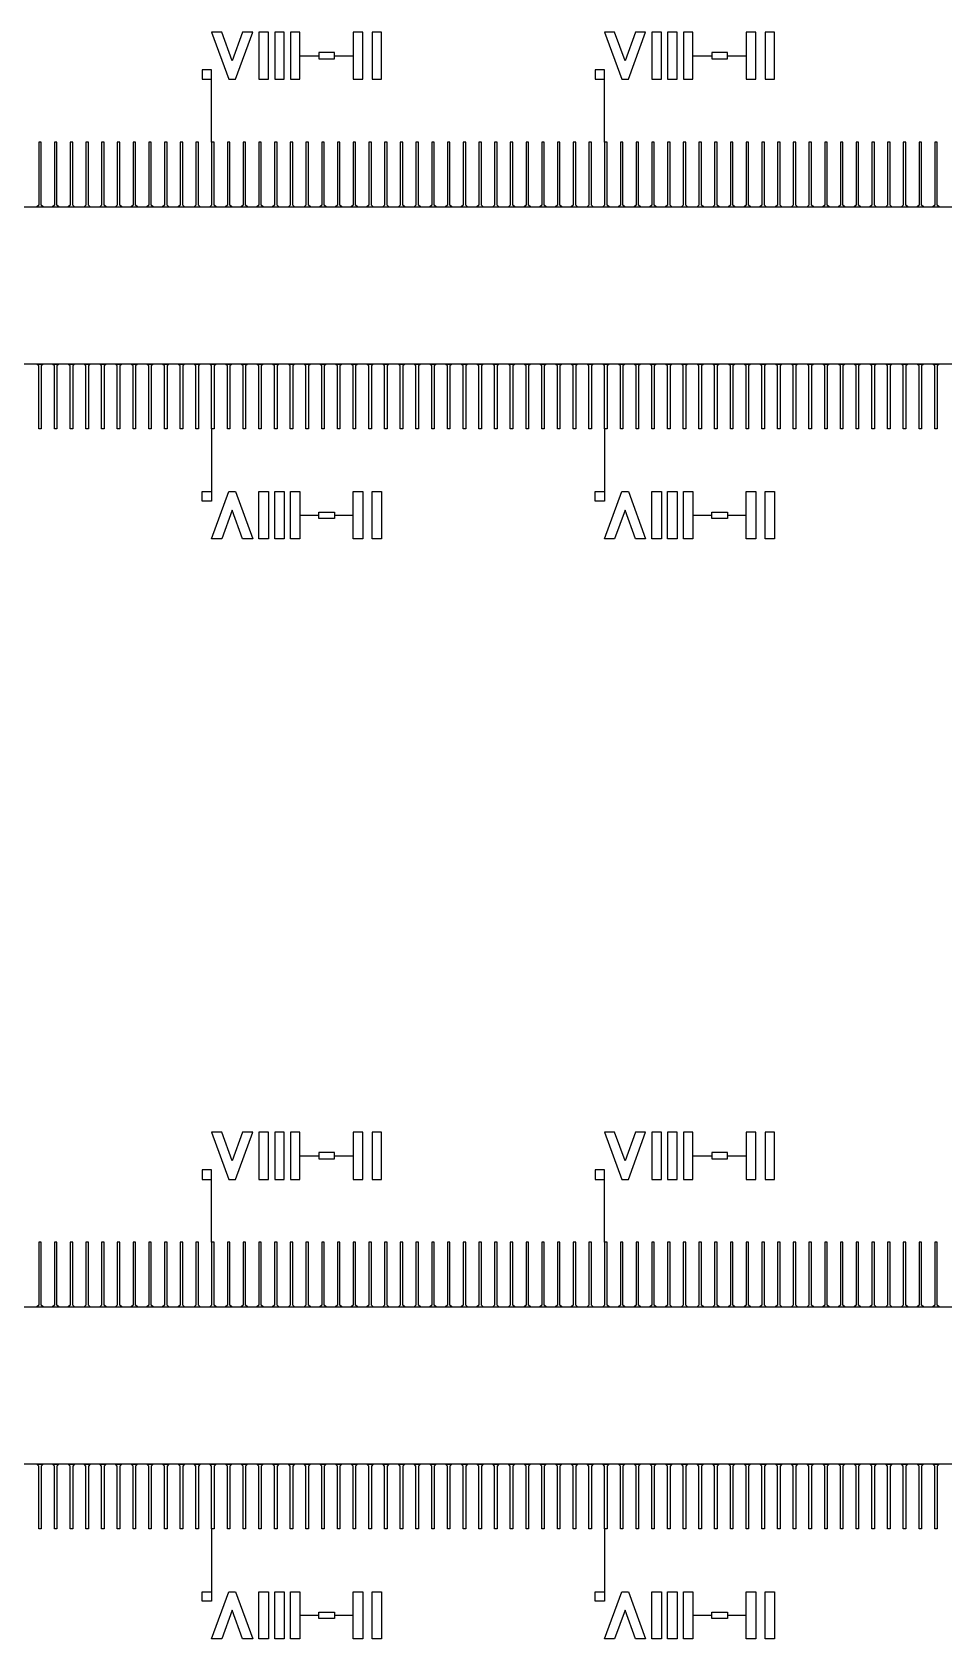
# Model space of a CAD drawing. Extents: x 135699 to 160699, y 112501 to 137501.
# Drawn here: x 148768 to 149058, y 130746 to 131257 of the extents above; entities that cross this region are included whole.
import ezdxf

# ---------------------------------------------------------------- set-up
doc = ezdxf.new("R2010")
doc.units = 13
doc.layers.add('0.8', color=30, linetype='Continuous')
doc.layers.add('Main', color=140, linetype='Continuous')
doc.layers.add('Write', color=7, linetype='Continuous', true_color=0x839eaa)

msp = doc.modelspace()

# ---------------------------------------------------------------- linework, layer by layer
for p, q in [((148852.73, 131249.41), (148858.73, 131249.41)), ((148863.73, 131249.41), (148869.73, 131249.41)), ((148977.73, 131249.41), (148983.73, 131249.41)), ((148988.73, 131249.41), (148994.73, 131249.41)), ((148824.68, 131221.91), (148824.68, 131241.91)), ((148949.68, 131221.91), (148949.68, 131241.91)), ((148824.68, 131130.71), (148824.68, 131110.71)), ((148949.68, 131130.71), (148949.68, 131110.71)), ((148852.73, 131103.21), (148858.73, 131103.21)), ((148863.73, 131103.21), (148869.73, 131103.21)), ((148977.73, 131103.21), (148983.73, 131103.21)), ((148988.73, 131103.21), (148994.73, 131103.21)), ((148852.73, 130899.41), (148858.73, 130899.41)), ((148863.73, 130899.41), (148869.73, 130899.41)), ((148977.73, 130899.41), (148983.73, 130899.41)), ((148988.73, 130899.41), (148994.73, 130899.41)), ((148824.68, 130871.91), (148824.68, 130891.91)), ((148949.68, 130871.91), (148949.68, 130891.91)), ((148824.68, 130780.71), (148824.68, 130760.71)), ((148949.68, 130780.71), (148949.68, 130760.71)), ((148852.73, 130753.21), (148858.73, 130753.21)), ((148863.73, 130753.21), (148869.73, 130753.21)), ((148977.73, 130753.21), (148983.73, 130753.21)), ((148988.73, 130753.21), (148994.73, 130753.21))]:
    msp.add_line(p, q)
at = {"layer": '0.8'}
for points in [[(148771.08, 131201.31), (148770.48, 131201.91), (148770.48, 131221.91), (148769.68, 131221.91), (148769.68, 131201.91), (148769.08, 131201.31)], [(148776.08, 131201.31), (148775.48, 131201.91), (148775.48, 131221.91), (148774.68, 131221.91), (148774.68, 131201.91), (148774.08, 131201.31)], [(148781.08, 131201.31), (148780.48, 131201.91), (148780.48, 131221.91), (148779.68, 131221.91), (148779.68, 131201.91), (148779.08, 131201.31)], [(148786.08, 131201.31), (148785.48, 131201.91), (148785.48, 131221.91), (148784.68, 131221.91), (148784.68, 131201.91), (148784.08, 131201.31)], [(148791.08, 131201.31), (148790.48, 131201.91), (148790.48, 131221.91), (148789.68, 131221.91), (148789.68, 131201.91), (148789.08, 131201.31)], [(148796.08, 131201.31), (148795.48, 131201.91), (148795.48, 131221.91), (148794.68, 131221.91), (148794.68, 131201.91), (148794.08, 131201.31)], [(148801.08, 131201.31), (148800.48, 131201.91), (148800.48, 131221.91), (148799.68, 131221.91), (148799.68, 131201.91), (148799.08, 131201.31)], [(148806.08, 131201.31), (148805.48, 131201.91), (148805.48, 131221.91), (148804.68, 131221.91), (148804.68, 131201.91), (148804.08, 131201.31)], [(148811.08, 131201.31), (148810.48, 131201.91), (148810.48, 131221.91), (148809.68, 131221.91), (148809.68, 131201.91), (148809.08, 131201.31)], [(148816.08, 131201.31), (148815.48, 131201.91), (148815.48, 131221.91), (148814.68, 131221.91), (148814.68, 131201.91), (148814.08, 131201.31)], [(148821.08, 131201.31), (148820.48, 131201.91), (148820.48, 131221.91), (148819.68, 131221.91), (148819.68, 131201.91), (148819.08, 131201.31)], [(148826.08, 131201.31), (148825.48, 131201.91), (148825.48, 131221.91), (148824.68, 131221.91), (148824.68, 131201.91), (148824.08, 131201.31)], [(148831.08, 131201.31), (148830.48, 131201.91), (148830.48, 131221.91), (148829.68, 131221.91), (148829.68, 131201.91), (148829.08, 131201.31)], [(148836.08, 131201.31), (148835.48, 131201.91), (148835.48, 131221.91), (148834.68, 131221.91), (148834.68, 131201.91), (148834.08, 131201.31)], [(148841.08, 131201.31), (148840.48, 131201.91), (148840.48, 131221.91), (148839.68, 131221.91), (148839.68, 131201.91), (148839.08, 131201.31)], [(148846.08, 131201.31), (148845.48, 131201.91), (148845.48, 131221.91), (148844.68, 131221.91), (148844.68, 131201.91), (148844.08, 131201.31)], [(148851.08, 131201.31), (148850.48, 131201.91), (148850.48, 131221.91), (148849.68, 131221.91), (148849.68, 131201.91), (148849.08, 131201.31)], [(148856.08, 131201.31), (148855.48, 131201.91), (148855.48, 131221.91), (148854.68, 131221.91), (148854.68, 131201.91), (148854.08, 131201.31)], [(148861.08, 131201.31), (148860.48, 131201.91), (148860.48, 131221.91), (148859.68, 131221.91), (148859.68, 131201.91), (148859.08, 131201.31)], [(148866.08, 131201.31), (148865.48, 131201.91), (148865.48, 131221.91), (148864.68, 131221.91), (148864.68, 131201.91), (148864.08, 131201.31)], [(148871.08, 131201.31), (148870.48, 131201.91), (148870.48, 131221.91), (148869.68, 131221.91), (148869.68, 131201.91), (148869.08, 131201.31)], [(148876.08, 131201.31), (148875.48, 131201.91), (148875.48, 131221.91), (148874.68, 131221.91), (148874.68, 131201.91), (148874.08, 131201.31)], [(148881.08, 131201.31), (148880.48, 131201.91), (148880.48, 131221.91), (148879.68, 131221.91), (148879.68, 131201.91), (148879.08, 131201.31)], [(148886.08, 131201.31), (148885.48, 131201.91), (148885.48, 131221.91), (148884.68, 131221.91), (148884.68, 131201.91), (148884.08, 131201.31)], [(148891.08, 131201.31), (148890.48, 131201.91), (148890.48, 131221.91), (148889.68, 131221.91), (148889.68, 131201.91), (148889.08, 131201.31)], [(148896.08, 131201.31), (148895.48, 131201.91), (148895.48, 131221.91), (148894.68, 131221.91), (148894.68, 131201.91), (148894.08, 131201.31)], [(148901.08, 131201.31), (148900.48, 131201.91), (148900.48, 131221.91), (148899.68, 131221.91), (148899.68, 131201.91), (148899.08, 131201.31)], [(148906.08, 131201.31), (148905.48, 131201.91), (148905.48, 131221.91), (148904.68, 131221.91), (148904.68, 131201.91), (148904.08, 131201.31)], [(148911.08, 131201.31), (148910.48, 131201.91), (148910.48, 131221.91), (148909.68, 131221.91), (148909.68, 131201.91), (148909.08, 131201.31)], [(148916.08, 131201.31), (148915.48, 131201.91), (148915.48, 131221.91), (148914.68, 131221.91), (148914.68, 131201.91), (148914.08, 131201.31)], [(148921.08, 131201.31), (148920.48, 131201.91), (148920.48, 131221.91), (148919.68, 131221.91), (148919.68, 131201.91), (148919.08, 131201.31)], [(148926.08, 131201.31), (148925.48, 131201.91), (148925.48, 131221.91), (148924.68, 131221.91), (148924.68, 131201.91), (148924.08, 131201.31)], [(148931.08, 131201.31), (148930.48, 131201.91), (148930.48, 131221.91), (148929.68, 131221.91), (148929.68, 131201.91), (148929.08, 131201.31)], [(148936.08, 131201.31), (148935.48, 131201.91), (148935.48, 131221.91), (148934.68, 131221.91), (148934.68, 131201.91), (148934.08, 131201.31)], [(148941.08, 131201.31), (148940.48, 131201.91), (148940.48, 131221.91), (148939.68, 131221.91), (148939.68, 131201.91), (148939.08, 131201.31)], [(148946.08, 131201.31), (148945.48, 131201.91), (148945.48, 131221.91), (148944.68, 131221.91), (148944.68, 131201.91), (148944.08, 131201.31)], [(148951.08, 131201.31), (148950.48, 131201.91), (148950.48, 131221.91), (148949.68, 131221.91), (148949.68, 131201.91), (148949.08, 131201.31)], [(148956.08, 131201.31), (148955.48, 131201.91), (148955.48, 131221.91), (148954.68, 131221.91), (148954.68, 131201.91), (148954.08, 131201.31)], [(148961.08, 131201.31), (148960.48, 131201.91), (148960.48, 131221.91), (148959.68, 131221.91), (148959.68, 131201.91), (148959.08, 131201.31)], [(148966.08, 131201.31), (148965.48, 131201.91), (148965.48, 131221.91), (148964.68, 131221.91), (148964.68, 131201.91), (148964.08, 131201.31)], [(148971.08, 131201.31), (148970.48, 131201.91), (148970.48, 131221.91), (148969.68, 131221.91), (148969.68, 131201.91), (148969.08, 131201.31)], [(148976.08, 131201.31), (148975.48, 131201.91), (148975.48, 131221.91), (148974.68, 131221.91), (148974.68, 131201.91), (148974.08, 131201.31)], [(148981.08, 131201.31), (148980.48, 131201.91), (148980.48, 131221.91), (148979.68, 131221.91), (148979.68, 131201.91), (148979.08, 131201.31)], [(148986.08, 131201.31), (148985.48, 131201.91), (148985.48, 131221.91), (148984.68, 131221.91), (148984.68, 131201.91), (148984.08, 131201.31)], [(148991.08, 131201.31), (148990.48, 131201.91), (148990.48, 131221.91), (148989.68, 131221.91), (148989.68, 131201.91), (148989.08, 131201.31)], [(148996.08, 131201.31), (148995.48, 131201.91), (148995.48, 131221.91), (148994.68, 131221.91), (148994.68, 131201.91), (148994.08, 131201.31)], [(149001.08, 131201.31), (149000.48, 131201.91), (149000.48, 131221.91), (148999.68, 131221.91), (148999.68, 131201.91), (148999.08, 131201.31)], [(149006.08, 131201.31), (149005.48, 131201.91), (149005.48, 131221.91), (149004.68, 131221.91), (149004.68, 131201.91), (149004.08, 131201.31)], [(149011.08, 131201.31), (149010.48, 131201.91), (149010.48, 131221.91), (149009.68, 131221.91), (149009.68, 131201.91), (149009.08, 131201.31)], [(149016.08, 131201.31), (149015.48, 131201.91), (149015.48, 131221.91), (149014.68, 131221.91), (149014.68, 131201.91), (149014.08, 131201.31)], [(149021.08, 131201.31), (149020.48, 131201.91), (149020.48, 131221.91), (149019.68, 131221.91), (149019.68, 131201.91), (149019.08, 131201.31)], [(149026.08, 131201.31), (149025.48, 131201.91), (149025.48, 131221.91), (149024.68, 131221.91), (149024.68, 131201.91), (149024.08, 131201.31)], [(149031.08, 131201.31), (149030.48, 131201.91), (149030.48, 131221.91), (149029.68, 131221.91), (149029.68, 131201.91), (149029.08, 131201.31)], [(149036.08, 131201.31), (149035.48, 131201.91), (149035.48, 131221.91), (149034.68, 131221.91), (149034.68, 131201.91), (149034.08, 131201.31)], [(149041.08, 131201.31), (149040.48, 131201.91), (149040.48, 131221.91), (149039.68, 131221.91), (149039.68, 131201.91), (149039.08, 131201.31)], [(149046.08, 131201.31), (149045.48, 131201.91), (149045.48, 131221.91), (149044.68, 131221.91), (149044.68, 131201.91), (149044.08, 131201.31)], [(149051.08, 131201.31), (149050.48, 131201.91), (149050.48, 131221.91), (149049.68, 131221.91), (149049.68, 131201.91), (149049.08, 131201.31)], [(149056.08, 131201.31), (149055.48, 131201.91), (149055.48, 131221.91), (149054.68, 131221.91), (149054.68, 131201.91), (149054.08, 131201.31)], [(148771.08, 131151.31), (148770.48, 131150.71), (148770.48, 131130.71), (148769.68, 131130.71), (148769.68, 131150.71), (148769.08, 131151.31)], [(148776.08, 131151.31), (148775.48, 131150.71), (148775.48, 131130.71), (148774.68, 131130.71), (148774.68, 131150.71), (148774.08, 131151.31)], [(148781.08, 131151.31), (148780.48, 131150.71), (148780.48, 131130.71), (148779.68, 131130.71), (148779.68, 131150.71), (148779.08, 131151.31)], [(148786.08, 131151.31), (148785.48, 131150.71), (148785.48, 131130.71), (148784.68, 131130.71), (148784.68, 131150.71), (148784.08, 131151.31)], [(148791.08, 131151.31), (148790.48, 131150.71), (148790.48, 131130.71), (148789.68, 131130.71), (148789.68, 131150.71), (148789.08, 131151.31)], [(148796.08, 131151.31), (148795.48, 131150.71), (148795.48, 131130.71), (148794.68, 131130.71), (148794.68, 131150.71), (148794.08, 131151.31)], [(148801.08, 131151.31), (148800.48, 131150.71), (148800.48, 131130.71), (148799.68, 131130.71), (148799.68, 131150.71), (148799.08, 131151.31)], [(148806.08, 131151.31), (148805.48, 131150.71), (148805.48, 131130.71), (148804.68, 131130.71), (148804.68, 131150.71), (148804.08, 131151.31)], [(148811.08, 131151.31), (148810.48, 131150.71), (148810.48, 131130.71), (148809.68, 131130.71), (148809.68, 131150.71), (148809.08, 131151.31)], [(148816.08, 131151.31), (148815.48, 131150.71), (148815.48, 131130.71), (148814.68, 131130.71), (148814.68, 131150.71), (148814.08, 131151.31)], [(148821.08, 131151.31), (148820.48, 131150.71), (148820.48, 131130.71), (148819.68, 131130.71), (148819.68, 131150.71), (148819.08, 131151.31)], [(148826.08, 131151.31), (148825.48, 131150.71), (148825.48, 131130.71), (148824.68, 131130.71), (148824.68, 131150.71), (148824.08, 131151.31)], [(148831.08, 131151.31), (148830.48, 131150.71), (148830.48, 131130.71), (148829.68, 131130.71), (148829.68, 131150.71), (148829.08, 131151.31)], [(148836.08, 131151.31), (148835.48, 131150.71), (148835.48, 131130.71), (148834.68, 131130.71), (148834.68, 131150.71), (148834.08, 131151.31)], [(148841.08, 131151.31), (148840.48, 131150.71), (148840.48, 131130.71), (148839.68, 131130.71), (148839.68, 131150.71), (148839.08, 131151.31)], [(148846.08, 131151.31), (148845.48, 131150.71), (148845.48, 131130.71), (148844.68, 131130.71), (148844.68, 131150.71), (148844.08, 131151.31)], [(148851.08, 131151.31), (148850.48, 131150.71), (148850.48, 131130.71), (148849.68, 131130.71), (148849.68, 131150.71), (148849.08, 131151.31)], [(148856.08, 131151.31), (148855.48, 131150.71), (148855.48, 131130.71), (148854.68, 131130.71), (148854.68, 131150.71), (148854.08, 131151.31)], [(148861.08, 131151.31), (148860.48, 131150.71), (148860.48, 131130.71), (148859.68, 131130.71), (148859.68, 131150.71), (148859.08, 131151.31)], [(148866.08, 131151.31), (148865.48, 131150.71), (148865.48, 131130.71), (148864.68, 131130.71), (148864.68, 131150.71), (148864.08, 131151.31)], [(148871.08, 131151.31), (148870.48, 131150.71), (148870.48, 131130.71), (148869.68, 131130.71), (148869.68, 131150.71), (148869.08, 131151.31)], [(148876.08, 131151.31), (148875.48, 131150.71), (148875.48, 131130.71), (148874.68, 131130.71), (148874.68, 131150.71), (148874.08, 131151.31)], [(148881.08, 131151.31), (148880.48, 131150.71), (148880.48, 131130.71), (148879.68, 131130.71), (148879.68, 131150.71), (148879.08, 131151.31)], [(148886.08, 131151.31), (148885.48, 131150.71), (148885.48, 131130.71), (148884.68, 131130.71), (148884.68, 131150.71), (148884.08, 131151.31)], [(148891.08, 131151.31), (148890.48, 131150.71), (148890.48, 131130.71), (148889.68, 131130.71), (148889.68, 131150.71), (148889.08, 131151.31)], [(148896.08, 131151.31), (148895.48, 131150.71), (148895.48, 131130.71), (148894.68, 131130.71), (148894.68, 131150.71), (148894.08, 131151.31)], [(148901.08, 131151.31), (148900.48, 131150.71), (148900.48, 131130.71), (148899.68, 131130.71), (148899.68, 131150.71), (148899.08, 131151.31)], [(148906.08, 131151.31), (148905.48, 131150.71), (148905.48, 131130.71), (148904.68, 131130.71), (148904.68, 131150.71), (148904.08, 131151.31)], [(148911.08, 131151.31), (148910.48, 131150.71), (148910.48, 131130.71), (148909.68, 131130.71), (148909.68, 131150.71), (148909.08, 131151.31)], [(148916.08, 131151.31), (148915.48, 131150.71), (148915.48, 131130.71), (148914.68, 131130.71), (148914.68, 131150.71), (148914.08, 131151.31)], [(148921.08, 131151.31), (148920.48, 131150.71), (148920.48, 131130.71), (148919.68, 131130.71), (148919.68, 131150.71), (148919.08, 131151.31)], [(148926.08, 131151.31), (148925.48, 131150.71), (148925.48, 131130.71), (148924.68, 131130.71), (148924.68, 131150.71), (148924.08, 131151.31)], [(148931.08, 131151.31), (148930.48, 131150.71), (148930.48, 131130.71), (148929.68, 131130.71), (148929.68, 131150.71), (148929.08, 131151.31)], [(148936.08, 131151.31), (148935.48, 131150.71), (148935.48, 131130.71), (148934.68, 131130.71), (148934.68, 131150.71), (148934.08, 131151.31)], [(148941.08, 131151.31), (148940.48, 131150.71), (148940.48, 131130.71), (148939.68, 131130.71), (148939.68, 131150.71), (148939.08, 131151.31)], [(148946.08, 131151.31), (148945.48, 131150.71), (148945.48, 131130.71), (148944.68, 131130.71), (148944.68, 131150.71), (148944.08, 131151.31)], [(148951.08, 131151.31), (148950.48, 131150.71), (148950.48, 131130.71), (148949.68, 131130.71), (148949.68, 131150.71), (148949.08, 131151.31)], [(148956.08, 131151.31), (148955.48, 131150.71), (148955.48, 131130.71), (148954.68, 131130.71), (148954.68, 131150.71), (148954.08, 131151.31)], [(148961.08, 131151.31), (148960.48, 131150.71), (148960.48, 131130.71), (148959.68, 131130.71), (148959.68, 131150.71), (148959.08, 131151.31)], [(148966.08, 131151.31), (148965.48, 131150.71), (148965.48, 131130.71), (148964.68, 131130.71), (148964.68, 131150.71), (148964.08, 131151.31)], [(148971.08, 131151.31), (148970.48, 131150.71), (148970.48, 131130.71), (148969.68, 131130.71), (148969.68, 131150.71), (148969.08, 131151.31)], [(148976.08, 131151.31), (148975.48, 131150.71), (148975.48, 131130.71), (148974.68, 131130.71), (148974.68, 131150.71), (148974.08, 131151.31)], [(148981.08, 131151.31), (148980.48, 131150.71), (148980.48, 131130.71), (148979.68, 131130.71), (148979.68, 131150.71), (148979.08, 131151.31)], [(148986.08, 131151.31), (148985.48, 131150.71), (148985.48, 131130.71), (148984.68, 131130.71), (148984.68, 131150.71), (148984.08, 131151.31)], [(148991.08, 131151.31), (148990.48, 131150.71), (148990.48, 131130.71), (148989.68, 131130.71), (148989.68, 131150.71), (148989.08, 131151.31)], [(148996.08, 131151.31), (148995.48, 131150.71), (148995.48, 131130.71), (148994.68, 131130.71), (148994.68, 131150.71), (148994.08, 131151.31)], [(149001.08, 131151.31), (149000.48, 131150.71), (149000.48, 131130.71), (148999.68, 131130.71), (148999.68, 131150.71), (148999.08, 131151.31)], [(149006.08, 131151.31), (149005.48, 131150.71), (149005.48, 131130.71), (149004.68, 131130.71), (149004.68, 131150.71), (149004.08, 131151.31)], [(149011.08, 131151.31), (149010.48, 131150.71), (149010.48, 131130.71), (149009.68, 131130.71), (149009.68, 131150.71), (149009.08, 131151.31)], [(149016.08, 131151.31), (149015.48, 131150.71), (149015.48, 131130.71), (149014.68, 131130.71), (149014.68, 131150.71), (149014.08, 131151.31)], [(149021.08, 131151.31), (149020.48, 131150.71), (149020.48, 131130.71), (149019.68, 131130.71), (149019.68, 131150.71), (149019.08, 131151.31)], [(149026.08, 131151.31), (149025.48, 131150.71), (149025.48, 131130.71), (149024.68, 131130.71), (149024.68, 131150.71), (149024.08, 131151.31)], [(149031.08, 131151.31), (149030.48, 131150.71), (149030.48, 131130.71), (149029.68, 131130.71), (149029.68, 131150.71), (149029.08, 131151.31)], [(149036.08, 131151.31), (149035.48, 131150.71), (149035.48, 131130.71), (149034.68, 131130.71), (149034.68, 131150.71), (149034.08, 131151.31)], [(149041.08, 131151.31), (149040.48, 131150.71), (149040.48, 131130.71), (149039.68, 131130.71), (149039.68, 131150.71), (149039.08, 131151.31)], [(149046.08, 131151.31), (149045.48, 131150.71), (149045.48, 131130.71), (149044.68, 131130.71), (149044.68, 131150.71), (149044.08, 131151.31)], [(149051.08, 131151.31), (149050.48, 131150.71), (149050.48, 131130.71), (149049.68, 131130.71), (149049.68, 131150.71), (149049.08, 131151.31)], [(149056.08, 131151.31), (149055.48, 131150.71), (149055.48, 131130.71), (149054.68, 131130.71), (149054.68, 131150.71), (149054.08, 131151.31)], [(148771.08, 130851.31), (148770.48, 130851.91), (148770.48, 130871.91), (148769.68, 130871.91), (148769.68, 130851.91), (148769.08, 130851.31)], [(148776.08, 130851.31), (148775.48, 130851.91), (148775.48, 130871.91), (148774.68, 130871.91), (148774.68, 130851.91), (148774.08, 130851.31)], [(148781.08, 130851.31), (148780.48, 130851.91), (148780.48, 130871.91), (148779.68, 130871.91), (148779.68, 130851.91), (148779.08, 130851.31)], [(148786.08, 130851.31), (148785.48, 130851.91), (148785.48, 130871.91), (148784.68, 130871.91), (148784.68, 130851.91), (148784.08, 130851.31)], [(148791.08, 130851.31), (148790.48, 130851.91), (148790.48, 130871.91), (148789.68, 130871.91), (148789.68, 130851.91), (148789.08, 130851.31)], [(148796.08, 130851.31), (148795.48, 130851.91), (148795.48, 130871.91), (148794.68, 130871.91), (148794.68, 130851.91), (148794.08, 130851.31)], [(148801.08, 130851.31), (148800.48, 130851.91), (148800.48, 130871.91), (148799.68, 130871.91), (148799.68, 130851.91), (148799.08, 130851.31)], [(148806.08, 130851.31), (148805.48, 130851.91), (148805.48, 130871.91), (148804.68, 130871.91), (148804.68, 130851.91), (148804.08, 130851.31)], [(148811.08, 130851.31), (148810.48, 130851.91), (148810.48, 130871.91), (148809.68, 130871.91), (148809.68, 130851.91), (148809.08, 130851.31)], [(148816.08, 130851.31), (148815.48, 130851.91), (148815.48, 130871.91), (148814.68, 130871.91), (148814.68, 130851.91), (148814.08, 130851.31)], [(148821.08, 130851.31), (148820.48, 130851.91), (148820.48, 130871.91), (148819.68, 130871.91), (148819.68, 130851.91), (148819.08, 130851.31)], [(148826.08, 130851.31), (148825.48, 130851.91), (148825.48, 130871.91), (148824.68, 130871.91), (148824.68, 130851.91), (148824.08, 130851.31)], [(148831.08, 130851.31), (148830.48, 130851.91), (148830.48, 130871.91), (148829.68, 130871.91), (148829.68, 130851.91), (148829.08, 130851.31)], [(148836.08, 130851.31), (148835.48, 130851.91), (148835.48, 130871.91), (148834.68, 130871.91), (148834.68, 130851.91), (148834.08, 130851.31)], [(148841.08, 130851.31), (148840.48, 130851.91), (148840.48, 130871.91), (148839.68, 130871.91), (148839.68, 130851.91), (148839.08, 130851.31)], [(148846.08, 130851.31), (148845.48, 130851.91), (148845.48, 130871.91), (148844.68, 130871.91), (148844.68, 130851.91), (148844.08, 130851.31)], [(148851.08, 130851.31), (148850.48, 130851.91), (148850.48, 130871.91), (148849.68, 130871.91), (148849.68, 130851.91), (148849.08, 130851.31)], [(148856.08, 130851.31), (148855.48, 130851.91), (148855.48, 130871.91), (148854.68, 130871.91), (148854.68, 130851.91), (148854.08, 130851.31)], [(148861.08, 130851.31), (148860.48, 130851.91), (148860.48, 130871.91), (148859.68, 130871.91), (148859.68, 130851.91), (148859.08, 130851.31)], [(148866.08, 130851.31), (148865.48, 130851.91), (148865.48, 130871.91), (148864.68, 130871.91), (148864.68, 130851.91), (148864.08, 130851.31)], [(148871.08, 130851.31), (148870.48, 130851.91), (148870.48, 130871.91), (148869.68, 130871.91), (148869.68, 130851.91), (148869.08, 130851.31)], [(148876.08, 130851.31), (148875.48, 130851.91), (148875.48, 130871.91), (148874.68, 130871.91), (148874.68, 130851.91), (148874.08, 130851.31)], [(148881.08, 130851.31), (148880.48, 130851.91), (148880.48, 130871.91), (148879.68, 130871.91), (148879.68, 130851.91), (148879.08, 130851.31)], [(148886.08, 130851.31), (148885.48, 130851.91), (148885.48, 130871.91), (148884.68, 130871.91), (148884.68, 130851.91), (148884.08, 130851.31)], [(148891.08, 130851.31), (148890.48, 130851.91), (148890.48, 130871.91), (148889.68, 130871.91), (148889.68, 130851.91), (148889.08, 130851.31)], [(148896.08, 130851.31), (148895.48, 130851.91), (148895.48, 130871.91), (148894.68, 130871.91), (148894.68, 130851.91), (148894.08, 130851.31)], [(148901.08, 130851.31), (148900.48, 130851.91), (148900.48, 130871.91), (148899.68, 130871.91), (148899.68, 130851.91), (148899.08, 130851.31)], [(148906.08, 130851.31), (148905.48, 130851.91), (148905.48, 130871.91), (148904.68, 130871.91), (148904.68, 130851.91), (148904.08, 130851.31)], [(148911.08, 130851.31), (148910.48, 130851.91), (148910.48, 130871.91), (148909.68, 130871.91), (148909.68, 130851.91), (148909.08, 130851.31)], [(148916.08, 130851.31), (148915.48, 130851.91), (148915.48, 130871.91), (148914.68, 130871.91), (148914.68, 130851.91), (148914.08, 130851.31)], [(148921.08, 130851.31), (148920.48, 130851.91), (148920.48, 130871.91), (148919.68, 130871.91), (148919.68, 130851.91), (148919.08, 130851.31)], [(148926.08, 130851.31), (148925.48, 130851.91), (148925.48, 130871.91), (148924.68, 130871.91), (148924.68, 130851.91), (148924.08, 130851.31)], [(148931.08, 130851.31), (148930.48, 130851.91), (148930.48, 130871.91), (148929.68, 130871.91), (148929.68, 130851.91), (148929.08, 130851.31)], [(148936.08, 130851.31), (148935.48, 130851.91), (148935.48, 130871.91), (148934.68, 130871.91), (148934.68, 130851.91), (148934.08, 130851.31)], [(148941.08, 130851.31), (148940.48, 130851.91), (148940.48, 130871.91), (148939.68, 130871.91), (148939.68, 130851.91), (148939.08, 130851.31)], [(148946.08, 130851.31), (148945.48, 130851.91), (148945.48, 130871.91), (148944.68, 130871.91), (148944.68, 130851.91), (148944.08, 130851.31)], [(148951.08, 130851.31), (148950.48, 130851.91), (148950.48, 130871.91), (148949.68, 130871.91), (148949.68, 130851.91), (148949.08, 130851.31)], [(148956.08, 130851.31), (148955.48, 130851.91), (148955.48, 130871.91), (148954.68, 130871.91), (148954.68, 130851.91), (148954.08, 130851.31)], [(148961.08, 130851.31), (148960.48, 130851.91), (148960.48, 130871.91), (148959.68, 130871.91), (148959.68, 130851.91), (148959.08, 130851.31)], [(148966.08, 130851.31), (148965.48, 130851.91), (148965.48, 130871.91), (148964.68, 130871.91), (148964.68, 130851.91), (148964.08, 130851.31)], [(148971.08, 130851.31), (148970.48, 130851.91), (148970.48, 130871.91), (148969.68, 130871.91), (148969.68, 130851.91), (148969.08, 130851.31)], [(148976.08, 130851.31), (148975.48, 130851.91), (148975.48, 130871.91), (148974.68, 130871.91), (148974.68, 130851.91), (148974.08, 130851.31)], [(148981.08, 130851.31), (148980.48, 130851.91), (148980.48, 130871.91), (148979.68, 130871.91), (148979.68, 130851.91), (148979.08, 130851.31)], [(148986.08, 130851.31), (148985.48, 130851.91), (148985.48, 130871.91), (148984.68, 130871.91), (148984.68, 130851.91), (148984.08, 130851.31)], [(148991.08, 130851.31), (148990.48, 130851.91), (148990.48, 130871.91), (148989.68, 130871.91), (148989.68, 130851.91), (148989.08, 130851.31)], [(148996.08, 130851.31), (148995.48, 130851.91), (148995.48, 130871.91), (148994.68, 130871.91), (148994.68, 130851.91), (148994.08, 130851.31)], [(149001.08, 130851.31), (149000.48, 130851.91), (149000.48, 130871.91), (148999.68, 130871.91), (148999.68, 130851.91), (148999.08, 130851.31)], [(149006.08, 130851.31), (149005.48, 130851.91), (149005.48, 130871.91), (149004.68, 130871.91), (149004.68, 130851.91), (149004.08, 130851.31)], [(149011.08, 130851.31), (149010.48, 130851.91), (149010.48, 130871.91), (149009.68, 130871.91), (149009.68, 130851.91), (149009.08, 130851.31)], [(149016.08, 130851.31), (149015.48, 130851.91), (149015.48, 130871.91), (149014.68, 130871.91), (149014.68, 130851.91), (149014.08, 130851.31)], [(149021.08, 130851.31), (149020.48, 130851.91), (149020.48, 130871.91), (149019.68, 130871.91), (149019.68, 130851.91), (149019.08, 130851.31)], [(149026.08, 130851.31), (149025.48, 130851.91), (149025.48, 130871.91), (149024.68, 130871.91), (149024.68, 130851.91), (149024.08, 130851.31)], [(149031.08, 130851.31), (149030.48, 130851.91), (149030.48, 130871.91), (149029.68, 130871.91), (149029.68, 130851.91), (149029.08, 130851.31)], [(149036.08, 130851.31), (149035.48, 130851.91), (149035.48, 130871.91), (149034.68, 130871.91), (149034.68, 130851.91), (149034.08, 130851.31)], [(149041.08, 130851.31), (149040.48, 130851.91), (149040.48, 130871.91), (149039.68, 130871.91), (149039.68, 130851.91), (149039.08, 130851.31)], [(149046.08, 130851.31), (149045.48, 130851.91), (149045.48, 130871.91), (149044.68, 130871.91), (149044.68, 130851.91), (149044.08, 130851.31)], [(149051.08, 130851.31), (149050.48, 130851.91), (149050.48, 130871.91), (149049.68, 130871.91), (149049.68, 130851.91), (149049.08, 130851.31)], [(149056.08, 130851.31), (149055.48, 130851.91), (149055.48, 130871.91), (149054.68, 130871.91), (149054.68, 130851.91), (149054.08, 130851.31)], [(148771.08, 130801.31), (148770.48, 130800.71), (148770.48, 130780.71), (148769.68, 130780.71), (148769.68, 130800.71), (148769.08, 130801.31)], [(148776.08, 130801.31), (148775.48, 130800.71), (148775.48, 130780.71), (148774.68, 130780.71), (148774.68, 130800.71), (148774.08, 130801.31)], [(148781.08, 130801.31), (148780.48, 130800.71), (148780.48, 130780.71), (148779.68, 130780.71), (148779.68, 130800.71), (148779.08, 130801.31)], [(148786.08, 130801.31), (148785.48, 130800.71), (148785.48, 130780.71), (148784.68, 130780.71), (148784.68, 130800.71), (148784.08, 130801.31)], [(148791.08, 130801.31), (148790.48, 130800.71), (148790.48, 130780.71), (148789.68, 130780.71), (148789.68, 130800.71), (148789.08, 130801.31)], [(148796.08, 130801.31), (148795.48, 130800.71), (148795.48, 130780.71), (148794.68, 130780.71), (148794.68, 130800.71), (148794.08, 130801.31)], [(148801.08, 130801.31), (148800.48, 130800.71), (148800.48, 130780.71), (148799.68, 130780.71), (148799.68, 130800.71), (148799.08, 130801.31)], [(148806.08, 130801.31), (148805.48, 130800.71), (148805.48, 130780.71), (148804.68, 130780.71), (148804.68, 130800.71), (148804.08, 130801.31)], [(148811.08, 130801.31), (148810.48, 130800.71), (148810.48, 130780.71), (148809.68, 130780.71), (148809.68, 130800.71), (148809.08, 130801.31)], [(148816.08, 130801.31), (148815.48, 130800.71), (148815.48, 130780.71), (148814.68, 130780.71), (148814.68, 130800.71), (148814.08, 130801.31)], [(148821.08, 130801.31), (148820.48, 130800.71), (148820.48, 130780.71), (148819.68, 130780.71), (148819.68, 130800.71), (148819.08, 130801.31)], [(148826.08, 130801.31), (148825.48, 130800.71), (148825.48, 130780.71), (148824.68, 130780.71), (148824.68, 130800.71), (148824.08, 130801.31)], [(148831.08, 130801.31), (148830.48, 130800.71), (148830.48, 130780.71), (148829.68, 130780.71), (148829.68, 130800.71), (148829.08, 130801.31)], [(148836.08, 130801.31), (148835.48, 130800.71), (148835.48, 130780.71), (148834.68, 130780.71), (148834.68, 130800.71), (148834.08, 130801.31)], [(148841.08, 130801.31), (148840.48, 130800.71), (148840.48, 130780.71), (148839.68, 130780.71), (148839.68, 130800.71), (148839.08, 130801.31)], [(148846.08, 130801.31), (148845.48, 130800.71), (148845.48, 130780.71), (148844.68, 130780.71), (148844.68, 130800.71), (148844.08, 130801.31)], [(148851.08, 130801.31), (148850.48, 130800.71), (148850.48, 130780.71), (148849.68, 130780.71), (148849.68, 130800.71), (148849.08, 130801.31)], [(148856.08, 130801.31), (148855.48, 130800.71), (148855.48, 130780.71), (148854.68, 130780.71), (148854.68, 130800.71), (148854.08, 130801.31)], [(148861.08, 130801.31), (148860.48, 130800.71), (148860.48, 130780.71), (148859.68, 130780.71), (148859.68, 130800.71), (148859.08, 130801.31)], [(148866.08, 130801.31), (148865.48, 130800.71), (148865.48, 130780.71), (148864.68, 130780.71), (148864.68, 130800.71), (148864.08, 130801.31)], [(148871.08, 130801.31), (148870.48, 130800.71), (148870.48, 130780.71), (148869.68, 130780.71), (148869.68, 130800.71), (148869.08, 130801.31)], [(148876.08, 130801.31), (148875.48, 130800.71), (148875.48, 130780.71), (148874.68, 130780.71), (148874.68, 130800.71), (148874.08, 130801.31)], [(148881.08, 130801.31), (148880.48, 130800.71), (148880.48, 130780.71), (148879.68, 130780.71), (148879.68, 130800.71), (148879.08, 130801.31)], [(148886.08, 130801.31), (148885.48, 130800.71), (148885.48, 130780.71), (148884.68, 130780.71), (148884.68, 130800.71), (148884.08, 130801.31)], [(148891.08, 130801.31), (148890.48, 130800.71), (148890.48, 130780.71), (148889.68, 130780.71), (148889.68, 130800.71), (148889.08, 130801.31)], [(148896.08, 130801.31), (148895.48, 130800.71), (148895.48, 130780.71), (148894.68, 130780.71), (148894.68, 130800.71), (148894.08, 130801.31)], [(148901.08, 130801.31), (148900.48, 130800.71), (148900.48, 130780.71), (148899.68, 130780.71), (148899.68, 130800.71), (148899.08, 130801.31)], [(148906.08, 130801.31), (148905.48, 130800.71), (148905.48, 130780.71), (148904.68, 130780.71), (148904.68, 130800.71), (148904.08, 130801.31)], [(148911.08, 130801.31), (148910.48, 130800.71), (148910.48, 130780.71), (148909.68, 130780.71), (148909.68, 130800.71), (148909.08, 130801.31)], [(148916.08, 130801.31), (148915.48, 130800.71), (148915.48, 130780.71), (148914.68, 130780.71), (148914.68, 130800.71), (148914.08, 130801.31)], [(148921.08, 130801.31), (148920.48, 130800.71), (148920.48, 130780.71), (148919.68, 130780.71), (148919.68, 130800.71), (148919.08, 130801.31)], [(148926.08, 130801.31), (148925.48, 130800.71), (148925.48, 130780.71), (148924.68, 130780.71), (148924.68, 130800.71), (148924.08, 130801.31)], [(148931.08, 130801.31), (148930.48, 130800.71), (148930.48, 130780.71), (148929.68, 130780.71), (148929.68, 130800.71), (148929.08, 130801.31)], [(148936.08, 130801.31), (148935.48, 130800.71), (148935.48, 130780.71), (148934.68, 130780.71), (148934.68, 130800.71), (148934.08, 130801.31)], [(148941.08, 130801.31), (148940.48, 130800.71), (148940.48, 130780.71), (148939.68, 130780.71), (148939.68, 130800.71), (148939.08, 130801.31)], [(148946.08, 130801.31), (148945.48, 130800.71), (148945.48, 130780.71), (148944.68, 130780.71), (148944.68, 130800.71), (148944.08, 130801.31)], [(148951.08, 130801.31), (148950.48, 130800.71), (148950.48, 130780.71), (148949.68, 130780.71), (148949.68, 130800.71), (148949.08, 130801.31)], [(148956.08, 130801.31), (148955.48, 130800.71), (148955.48, 130780.71), (148954.68, 130780.71), (148954.68, 130800.71), (148954.08, 130801.31)], [(148961.08, 130801.31), (148960.48, 130800.71), (148960.48, 130780.71), (148959.68, 130780.71), (148959.68, 130800.71), (148959.08, 130801.31)], [(148966.08, 130801.31), (148965.48, 130800.71), (148965.48, 130780.71), (148964.68, 130780.71), (148964.68, 130800.71), (148964.08, 130801.31)], [(148971.08, 130801.31), (148970.48, 130800.71), (148970.48, 130780.71), (148969.68, 130780.71), (148969.68, 130800.71), (148969.08, 130801.31)], [(148976.08, 130801.31), (148975.48, 130800.71), (148975.48, 130780.71), (148974.68, 130780.71), (148974.68, 130800.71), (148974.08, 130801.31)], [(148981.08, 130801.31), (148980.48, 130800.71), (148980.48, 130780.71), (148979.68, 130780.71), (148979.68, 130800.71), (148979.08, 130801.31)], [(148986.08, 130801.31), (148985.48, 130800.71), (148985.48, 130780.71), (148984.68, 130780.71), (148984.68, 130800.71), (148984.08, 130801.31)], [(148991.08, 130801.31), (148990.48, 130800.71), (148990.48, 130780.71), (148989.68, 130780.71), (148989.68, 130800.71), (148989.08, 130801.31)], [(148996.08, 130801.31), (148995.48, 130800.71), (148995.48, 130780.71), (148994.68, 130780.71), (148994.68, 130800.71), (148994.08, 130801.31)], [(149001.08, 130801.31), (149000.48, 130800.71), (149000.48, 130780.71), (148999.68, 130780.71), (148999.68, 130800.71), (148999.08, 130801.31)], [(149006.08, 130801.31), (149005.48, 130800.71), (149005.48, 130780.71), (149004.68, 130780.71), (149004.68, 130800.71), (149004.08, 130801.31)], [(149011.08, 130801.31), (149010.48, 130800.71), (149010.48, 130780.71), (149009.68, 130780.71), (149009.68, 130800.71), (149009.08, 130801.31)], [(149016.08, 130801.31), (149015.48, 130800.71), (149015.48, 130780.71), (149014.68, 130780.71), (149014.68, 130800.71), (149014.08, 130801.31)], [(149021.08, 130801.31), (149020.48, 130800.71), (149020.48, 130780.71), (149019.68, 130780.71), (149019.68, 130800.71), (149019.08, 130801.31)], [(149026.08, 130801.31), (149025.48, 130800.71), (149025.48, 130780.71), (149024.68, 130780.71), (149024.68, 130800.71), (149024.08, 130801.31)], [(149031.08, 130801.31), (149030.48, 130800.71), (149030.48, 130780.71), (149029.68, 130780.71), (149029.68, 130800.71), (149029.08, 130801.31)], [(149036.08, 130801.31), (149035.48, 130800.71), (149035.48, 130780.71), (149034.68, 130780.71), (149034.68, 130800.71), (149034.08, 130801.31)], [(149041.08, 130801.31), (149040.48, 130800.71), (149040.48, 130780.71), (149039.68, 130780.71), (149039.68, 130800.71), (149039.08, 130801.31)], [(149046.08, 130801.31), (149045.48, 130800.71), (149045.48, 130780.71), (149044.68, 130780.71), (149044.68, 130800.71), (149044.08, 130801.31)], [(149051.08, 130801.31), (149050.48, 130800.71), (149050.48, 130780.71), (149049.68, 130780.71), (149049.68, 130800.71), (149049.08, 130801.31)], [(149056.08, 130801.31), (149055.48, 130800.71), (149055.48, 130780.71), (149054.68, 130780.71), (149054.68, 130800.71), (149054.08, 130801.31)]]:
    msp.add_lwpolyline(points, close=True, dxfattribs=at)
at = {"layer": 'Main'}
for points in [[(150449.08, 131201.31, -0.414214), (150549.08, 131101.31), (150549.08, 130901.31, -0.414214), (150449.08, 130801.31), (145949.08, 130801.31, -0.414214), (145849.08, 130901.31), (145849.08, 131101.31, -0.414214), (145949.08, 131201.31)], [(150449.08, 131151.31), (145949.08, 131151.31, 0.414214), (145899.08, 131101.31), (145899.08, 130901.31, 0.414214), (145949.08, 130851.31), (150449.08, 130851.31, 0.414214), (150499.08, 130901.31), (150499.08, 131101.31, 0.414214)]]:
    msp.add_lwpolyline(points, format="xyb", close=True, dxfattribs=at)
at = {"layer": 'Write'}
for points in [[(148831.21, 131247.76), (148827.87, 131256.91), (148824.68, 131256.91), (148830.14, 131241.91), (148832.27, 131241.91), (148837.73, 131256.91), (148834.54, 131256.91)], [(148839.73, 131241.91), (148842.73, 131241.91), (148842.73, 131256.91), (148839.73, 131256.91)], [(148844.73, 131241.91), (148847.73, 131241.91), (148847.73, 131256.91), (148844.73, 131256.91)], [(148849.73, 131241.91), (148852.73, 131241.91), (148852.73, 131256.91), (148849.73, 131256.91)], [(148872.73, 131241.91), (148872.73, 131256.91), (148869.73, 131256.91), (148869.73, 131241.91)], [(148878.73, 131241.91), (148878.73, 131256.91), (148875.73, 131256.91), (148875.73, 131241.91)], [(148956.21, 131247.76), (148952.87, 131256.91), (148949.68, 131256.91), (148955.14, 131241.91), (148957.27, 131241.91), (148962.73, 131256.91), (148959.54, 131256.91)], [(148964.73, 131241.91), (148967.73, 131241.91), (148967.73, 131256.91), (148964.73, 131256.91)], [(148969.73, 131241.91), (148972.73, 131241.91), (148972.73, 131256.91), (148969.73, 131256.91)], [(148974.73, 131241.91), (148977.73, 131241.91), (148977.73, 131256.91), (148974.73, 131256.91)], [(148997.73, 131241.91), (148997.73, 131256.91), (148994.73, 131256.91), (148994.73, 131241.91)], [(149003.73, 131241.91), (149003.73, 131256.91), (149000.73, 131256.91), (149000.73, 131241.91)], [(148863.73, 131248.41), (148863.73, 131250.41), (148858.73, 131250.41), (148858.73, 131248.41)], [(148988.73, 131248.41), (148988.73, 131250.41), (148983.73, 131250.41), (148983.73, 131248.41)], [(148824.68, 131241.91), (148824.68, 131244.91), (148821.68, 131244.91), (148821.68, 131241.91)], [(148949.68, 131241.91), (148949.68, 131244.91), (148946.68, 131244.91), (148946.68, 131241.91)], [(148824.68, 131110.71), (148824.68, 131107.71), (148821.68, 131107.71), (148821.68, 131110.71)], [(148831.21, 131104.86), (148827.87, 131095.71), (148824.68, 131095.71), (148830.14, 131110.71), (148832.27, 131110.71), (148837.73, 131095.71), (148834.54, 131095.71)], [(148839.73, 131110.71), (148842.73, 131110.71), (148842.73, 131095.71), (148839.73, 131095.71)], [(148844.73, 131110.71), (148847.73, 131110.71), (148847.73, 131095.71), (148844.73, 131095.71)], [(148849.73, 131110.71), (148852.73, 131110.71), (148852.73, 131095.71), (148849.73, 131095.71)], [(148872.73, 131110.71), (148872.73, 131095.71), (148869.73, 131095.71), (148869.73, 131110.71)], [(148878.73, 131110.71), (148878.73, 131095.71), (148875.73, 131095.71), (148875.73, 131110.71)], [(148949.68, 131110.71), (148949.68, 131107.71), (148946.68, 131107.71), (148946.68, 131110.71)], [(148956.21, 131104.86), (148952.87, 131095.71), (148949.68, 131095.71), (148955.14, 131110.71), (148957.27, 131110.71), (148962.73, 131095.71), (148959.54, 131095.71)], [(148964.73, 131110.71), (148967.73, 131110.71), (148967.73, 131095.71), (148964.73, 131095.71)], [(148969.73, 131110.71), (148972.73, 131110.71), (148972.73, 131095.71), (148969.73, 131095.71)], [(148974.73, 131110.71), (148977.73, 131110.71), (148977.73, 131095.71), (148974.73, 131095.71)], [(148997.73, 131110.71), (148997.73, 131095.71), (148994.73, 131095.71), (148994.73, 131110.71)], [(149003.73, 131110.71), (149003.73, 131095.71), (149000.73, 131095.71), (149000.73, 131110.71)], [(148863.73, 131104.21), (148863.73, 131102.21), (148858.73, 131102.21), (148858.73, 131104.21)], [(148988.73, 131104.21), (148988.73, 131102.21), (148983.73, 131102.21), (148983.73, 131104.21)], [(148831.21, 130897.76), (148827.87, 130906.91), (148824.68, 130906.91), (148830.14, 130891.91), (148832.27, 130891.91), (148837.73, 130906.91), (148834.54, 130906.91)], [(148839.73, 130891.91), (148842.73, 130891.91), (148842.73, 130906.91), (148839.73, 130906.91)], [(148844.73, 130891.91), (148847.73, 130891.91), (148847.73, 130906.91), (148844.73, 130906.91)], [(148849.73, 130891.91), (148852.73, 130891.91), (148852.73, 130906.91), (148849.73, 130906.91)], [(148872.73, 130891.91), (148872.73, 130906.91), (148869.73, 130906.91), (148869.73, 130891.91)], [(148878.73, 130891.91), (148878.73, 130906.91), (148875.73, 130906.91), (148875.73, 130891.91)], [(148956.21, 130897.76), (148952.87, 130906.91), (148949.68, 130906.91), (148955.14, 130891.91), (148957.27, 130891.91), (148962.73, 130906.91), (148959.54, 130906.91)], [(148964.73, 130891.91), (148967.73, 130891.91), (148967.73, 130906.91), (148964.73, 130906.91)], [(148969.73, 130891.91), (148972.73, 130891.91), (148972.73, 130906.91), (148969.73, 130906.91)], [(148974.73, 130891.91), (148977.73, 130891.91), (148977.73, 130906.91), (148974.73, 130906.91)], [(148997.73, 130891.91), (148997.73, 130906.91), (148994.73, 130906.91), (148994.73, 130891.91)], [(149003.73, 130891.91), (149003.73, 130906.91), (149000.73, 130906.91), (149000.73, 130891.91)], [(148863.73, 130898.41), (148863.73, 130900.41), (148858.73, 130900.41), (148858.73, 130898.41)], [(148988.73, 130898.41), (148988.73, 130900.41), (148983.73, 130900.41), (148983.73, 130898.41)], [(148824.68, 130891.91), (148824.68, 130894.91), (148821.68, 130894.91), (148821.68, 130891.91)], [(148949.68, 130891.91), (148949.68, 130894.91), (148946.68, 130894.91), (148946.68, 130891.91)], [(148824.68, 130760.71), (148824.68, 130757.71), (148821.68, 130757.71), (148821.68, 130760.71)], [(148831.21, 130754.86), (148827.87, 130745.71), (148824.68, 130745.71), (148830.14, 130760.71), (148832.27, 130760.71), (148837.73, 130745.71), (148834.54, 130745.71)], [(148839.73, 130760.71), (148842.73, 130760.71), (148842.73, 130745.71), (148839.73, 130745.71)], [(148844.73, 130760.71), (148847.73, 130760.71), (148847.73, 130745.71), (148844.73, 130745.71)], [(148849.73, 130760.71), (148852.73, 130760.71), (148852.73, 130745.71), (148849.73, 130745.71)], [(148872.73, 130760.71), (148872.73, 130745.71), (148869.73, 130745.71), (148869.73, 130760.71)], [(148878.73, 130760.71), (148878.73, 130745.71), (148875.73, 130745.71), (148875.73, 130760.71)], [(148949.68, 130760.71), (148949.68, 130757.71), (148946.68, 130757.71), (148946.68, 130760.71)], [(148956.21, 130754.86), (148952.87, 130745.71), (148949.68, 130745.71), (148955.14, 130760.71), (148957.27, 130760.71), (148962.73, 130745.71), (148959.54, 130745.71)], [(148964.73, 130760.71), (148967.73, 130760.71), (148967.73, 130745.71), (148964.73, 130745.71)], [(148969.73, 130760.71), (148972.73, 130760.71), (148972.73, 130745.71), (148969.73, 130745.71)], [(148974.73, 130760.71), (148977.73, 130760.71), (148977.73, 130745.71), (148974.73, 130745.71)], [(148997.73, 130760.71), (148997.73, 130745.71), (148994.73, 130745.71), (148994.73, 130760.71)], [(149003.73, 130760.71), (149003.73, 130745.71), (149000.73, 130745.71), (149000.73, 130760.71)], [(148863.73, 130754.21), (148863.73, 130752.21), (148858.73, 130752.21), (148858.73, 130754.21)], [(148988.73, 130754.21), (148988.73, 130752.21), (148983.73, 130752.21), (148983.73, 130754.21)]]:
    msp.add_lwpolyline(points, close=True, dxfattribs=at)

doc.saveas('drawing.dxf')
